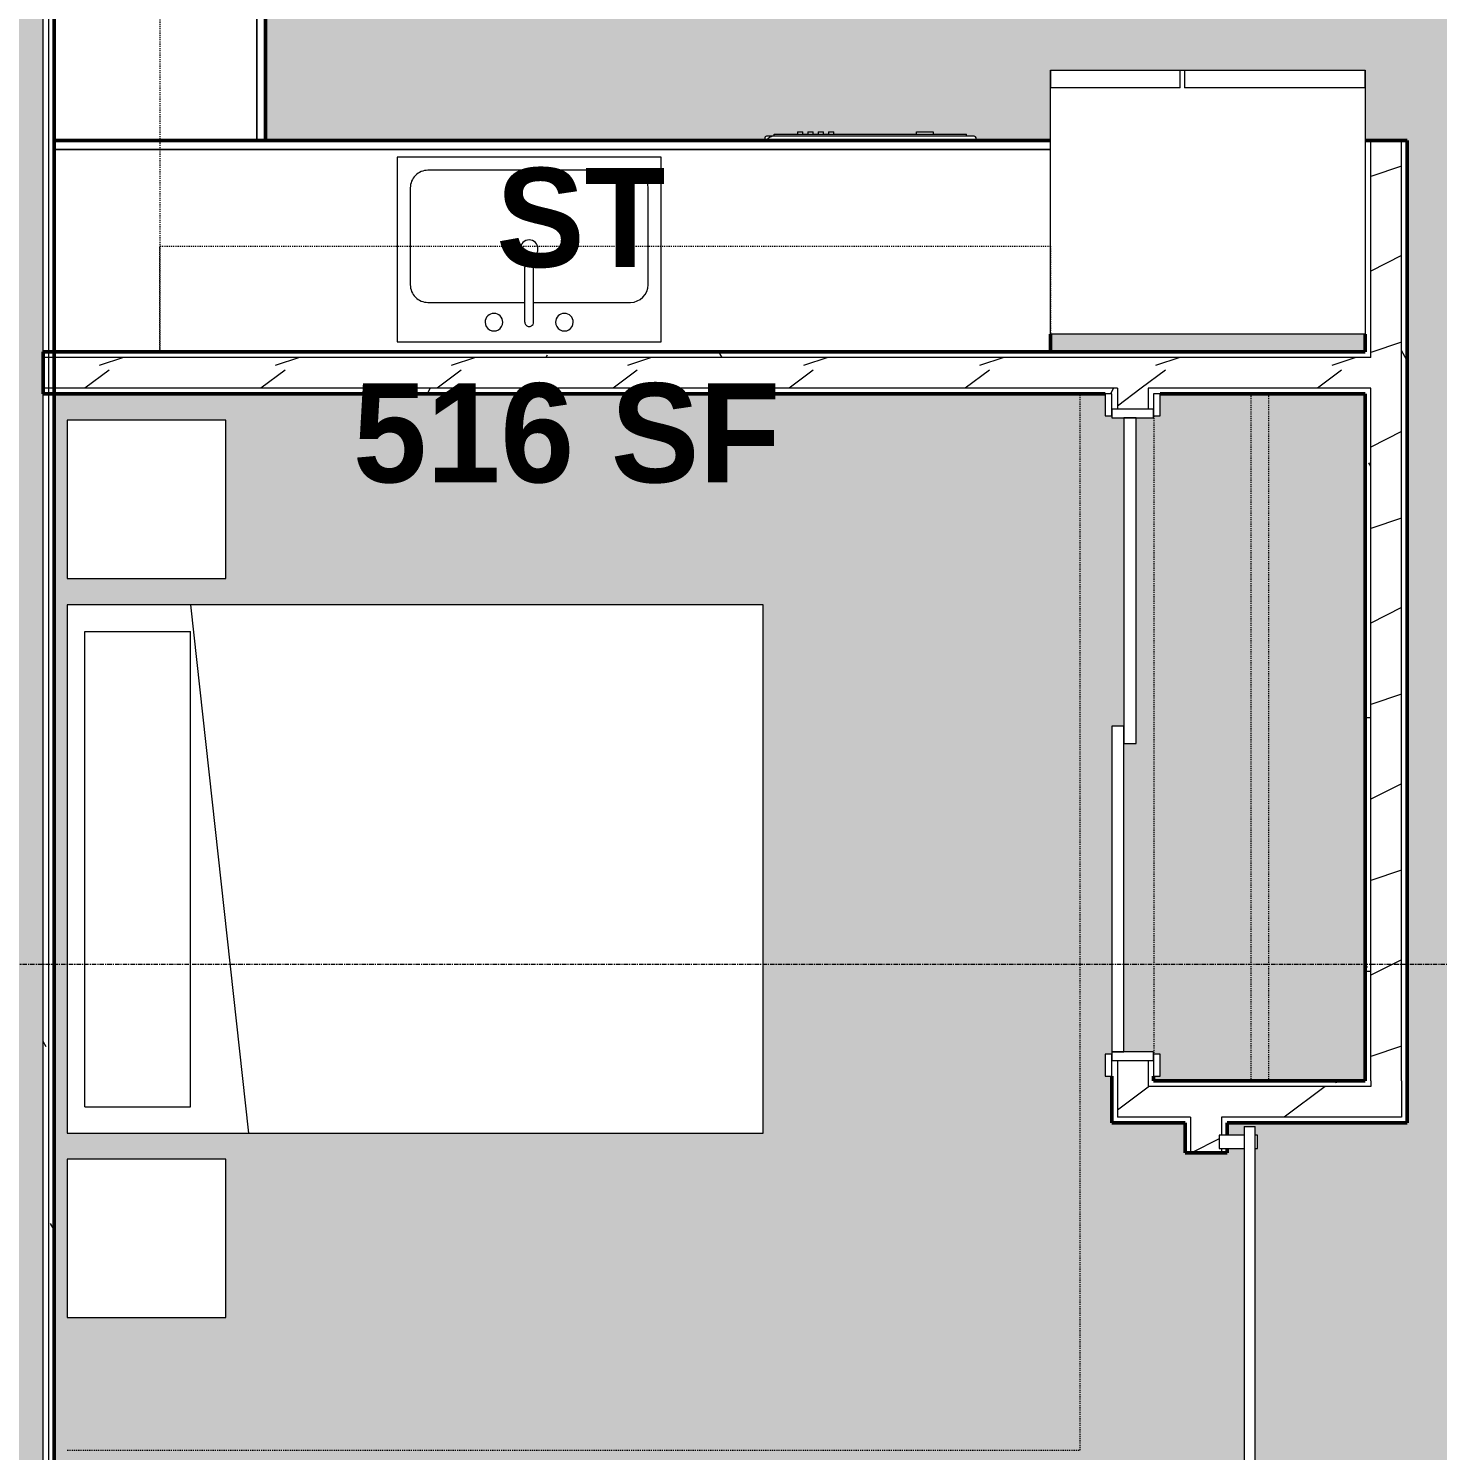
# Model space of a CAD drawing. Header units: inches. Extents: x -4294 to -464, y 9706 to 12475.
# Drawn here: x -3338.7 to -3178.7, y 11792 to 11953.5 of the extents above; entities that cross this region are included whole.
import ezdxf

# ---------------------------------------------------------------- set-up
doc = ezdxf.new("R2010")
doc.units = ezdxf.units.IN
doc.header["$MEASUREMENT"] = 0
doc.linetypes.add('Dash', pattern=[0.25, 0.125, -0.125])
doc.linetypes.add('Grid Line 1_2_', pattern=[0.875, 0.5, -0.125, 0.125, -0.125])
for name, color, linetype, lineweight in [('0-1', 7, 'Continuous', 5), ('0-2', 7, 'Continuous', 9), ('A-AREA-IDEN', 2, 'Continuous', 9), ('A-AREA-PATT-4', 254, 'Continuous', 9), ('A-DOOR-1', 7, 'Continuous', 9), ('A-DOOR-2', 90, 'Continuous', 20), ('A-DOOR-3', 50, 'Continuous', 13), ('A-DOOR-4', 250, 'Continuous', 50), ('A-DOOR-FRAM-1', 90, 'Continuous', 20), ('A-WALL', 113, 'Continuous', 13), ('A-WALL-2', 250, 'Continuous', 50), ('A-WALL-3', 50, 'Continuous', 13), ('A-WALL-PATT-1', 7, 'Continuous', 9), ('A-WALL-PATT-2', 8, 'Continuous', 9), ('A-WALL-PATT-5', 111, 'Continuous', 9), ('I-FURN-1', 7, 'Continuous', 9), ('I-FURN-HDLN-1', 7, 'Dash', 9), ('I-WALL-1', 2, 'Continuous', 50), ('P-SANR-FIXT-1', 7, 'Continuous', 9), ('Q-CASE-1', 250, 'Continuous', 50), ('Q-CASE-2', 7, 'Continuous', 9), ('Q-CASE-HDLN-1', 7, 'Dash', 9), ('Q-SPCQ-1', 7, 'Continuous', 9), ('S-GRID-1', 1, 'Grid Line 1_2_', 9)]:
    doc.layers.add(name, color=color, linetype=linetype, lineweight=lineweight)
doc.styles.add('Century Gothic_B', font='GOTHICB.TTF', dxfattribs={"height": 11.25})
pattern_1 = [(0, (0, 0), (38.4, 9.6), [1.584, -27.216, 1.584, -27.216, -153.6]), (0, (0, 0), (38.4, 9.6), [-57.6, 1.584, -56.016, 1.584, -27.216, -67.2]), (0, (0, 0), (38.4, 9.6), [-144, 1.584, -17.616, 1.584, -46.416]), (120, (14.4, 4.8), (-27.513844, 28.4553755), [1.584, -27.216, 1.584, -27.216, -153.6]), (120, (14.4, 4.8), (-27.513844, 28.4553755), [-57.6, 1.584, -56.016, 1.584, -27.216, -67.2]), (120, (14.4, 4.8), (-27.513844, 28.4553755), [-144, 1.584, -17.616, 1.584, -46.416]), (240, (19.2, 24), (-10.886156, -38.0553755), [1.584, -27.216, 1.584, -27.216, -153.6]), (240, (19.2, 24), (-10.886156, -38.0553755), [-57.6, 1.584, -56.016, 1.584, -27.216, -67.2]), (240, (19.2, 24), (-10.886156, -38.0553755), [-144, 1.584, -17.616, 1.584, -46.416])]
pattern_2 = [(216.87, (7.997, 19.992), (59.9755286, 39.9843071), [9.996, -89.964]), (206.565, (19.992, 13.994), (-19.991807, -19.992219), [22.352, -22.352]), (198.435, (19.992, 3.998), (-39.983821, -19.991955), [12.644, -50.576])]

# ---------------------------------------------------------------- blocks, each defined once
blk = doc.blocks.new('FOLDING_SLIDING CLOSET - 72_ x 80_-1372823-FLOOR PLAN - 3RD FLOOR')
at = {"layer": 'A-DOOR-1'}
for p, q in [((-36.25, 3), (-38.75, 3)), ((-38.75, 3), (-38.75, 2.25)), ((-38.75, 2.25), (-36.25, 2.25)), ((-36.25, 2.25), (-36.25, 3)), ((38.75, 3), (36.25, 3)), ((36.25, 3), (36.25, 2.25)), ((36.25, 2.25), (38.75, 2.25)), ((38.75, 2.25), (38.75, 3)), ((-36.25, -2.5), (-38.75, -2.5)), ((-38.75, -2.5), (-38.75, -3.25)), ((-36.25, -3.25), (-36.25, -2.5)), ((38.75, -2.5), (36.25, -2.5)), ((36.25, -2.5), (36.25, -3.25)), ((38.75, -3.25), (38.75, -2.5)), ((-38.75, -3.25), (-36.25, -3.25)), ((36.25, -3.25), (38.75, -3.25))]:
    blk.add_line(p, q, dxfattribs=at)
at = {"layer": 'A-DOOR-2'}
for p, q in [((1, 2.25), (-36, 2.25)), ((-36, 2.25), (-36, 0.87)), ((1, 0.87), (1, 2.25)), ((-36, 0.87), (1, 0.87)), ((36, 0.87), (-1, 0.87)), ((-1, 0.87), (-1, -0.5)), ((36, -0.5), (36, 0.87)), ((-1, -0.5), (36, -0.5))]:
    blk.add_line(p, q, dxfattribs=at)
at = {"layer": 'A-DOOR-FRAM-1'}
for p, q in [((-36, 2.25), (-37, 2.25)), ((-37, 2.25), (-37, -2.5)), ((-36, -2.5), (-36, 2.25)), ((36, 2.25), (36, -2.5)), ((37, 2.25), (36, 2.25)), ((37, -2.5), (37, 2.25)), ((-37, -2.5), (-36, -2.5)), ((36, -2.5), (37, -2.5))]:
    blk.add_line(p, q, dxfattribs=at)
blk = doc.blocks.new('Refrigerator_-_Side-by-Side_6047 - 36_ X 30_-1372843-FLOOR PLAN - 3RD FLOOR')
at = {"layer": 'Q-SPCQ-1'}
for p, q in [((-17.88, 15.58), (17.87, 15.58)), ((-17.88, -14.42), (-17.88, 15.58)), ((-17.88, 15.58), (-3.13, 15.58)), ((-17.88, 15.58), (-17.88, 13.58)), ((-3.13, 13.58), (-3.13, 15.58)), ((-2.63, 15.58), (17.87, 15.58)), ((-2.63, 15.58), (-2.63, 13.58)), ((17.87, 15.58), (17.87, -14.42)), ((17.87, 13.58), (17.87, 15.58)), ((-3.13, 13.58), (-17.88, 13.58)), ((17.87, 13.58), (-2.63, 13.58)), ((17.87, -14.42), (-17.88, -14.42))]:
    blk.add_line(p, q, dxfattribs=at)
blk = doc.blocks.new('OD_CW_Base Cabinet - OD_CW_Base Cabinet-1965007-FLOOR PLAN - 3RD FLOOR')
at = {"layer": 'Q-CASE-1'}
for p, q in [((0.74, 24), (0.74, 22)), ((0.74, 0), (113.84, 0))]:
    blk.add_line(p, q, dxfattribs=at)
at = {"layer": 'Q-CASE-2'}
for p, q in [((0.74, 22), (0.74, 24)), ((0.74, 1), (113.84, 1)), ((113.84, 1), (0.74, 1)), ((113.84, 0), (0.74, 0))]:
    blk.add_line(p, q, dxfattribs=at)
blk = doc.blocks.new('Sink Kitchen-Single - 30_ x 21_-366345-FLOOR PLAN - 3RD FLOOR')
at = {"layer": 'P-SANR-FIXT-1'}
for p, q in [((15.62, 10.59), (-14.38, 10.59)), ((-14.38, 10.59), (-14.38, -10.41)), ((15.62, -10.41), (15.62, 10.59)), ((0.12, 8.34), (0.12, 2.09)), ((1.12, 8.34), (1.12, 2.09)), ((0.12, 6.09), (-10.88, 6.09)), ((12.12, 6.09), (1.12, 6.09)), ((-12.88, 4.09), (-12.88, -6.91)), ((14.12, -6.91), (14.12, 4.09)), ((-10.88, -8.91), (12.12, -8.91)), ((-14.38, -10.41), (15.62, -10.41))]:
    blk.add_line(p, q, dxfattribs=at)
for centre, radius, start, end in [((-3.38, 8.34), 1, 360, 180), ((-3.38, 8.34), 1, 180, 0), ((0.62, 8.34), 0.5, 360, 180), ((4.62, 8.34), 1, 360, 180), ((4.62, 8.34), 1, 180, 360), ((-10.88, 4.09), 2, 90, 180), ((12.12, 4.09), 2, 360, 90), ((0.62, 2.09), 0.5, 180, 0), ((0.62, 0), 1, 360, 180), ((0.62, 0), 1, 180, 0), ((-10.88, -6.91), 2, 180, 270), ((12.12, -6.91), 2, 270, 0)]:
    blk.add_arc(centre, radius, start, end, dxfattribs=at)
blk = doc.blocks.new('Dishwasher_15404 - 34_ counter-V32-FLOOR PLAN - 3RD FLOOR')
at = {"layer": 'Q-SPCQ-1'}
for p, q in [((26.68, 24), (26.38, 24)), ((26.87, 22.93), (26.87, 23.8)), ((26.87, 0.2), (26.87, 22.93)), ((26.87, 22.91), (27.12, 22.91)), ((27.12, 22.91), (27.12, 1.09)), ((27.37, 20.28), (27.12, 20.28)), ((27.12, 19.69), (27.37, 19.69)), ((27.37, 20.28), (27.37, 19.69)), ((27.37, 19.1), (27.12, 19.1)), ((27.12, 18.51), (27.37, 18.51)), ((27.37, 17.92), (27.12, 17.92)), ((27.37, 19.1), (27.37, 18.51)), ((27.37, 17.92), (27.37, 17.33)), ((27.12, 17.33), (27.37, 17.33)), ((27.37, 16.74), (27.12, 16.74)), ((27.37, 16.74), (27.37, 16.15)), ((27.12, 16.15), (27.37, 16.15)), ((27.37, 6.79), (27.12, 6.79)), ((27.37, 6.76), (27.37, 5.81)), ((27.37, 5.81), (27.37, 4.86)), ((27.12, 4.82), (27.37, 4.82)), ((26.87, 1.09), (27.12, 1.09)), ((26.38, 0), (26.68, 0))]:
    blk.add_line(p, q, dxfattribs=at)
for centre, radius, start, end in [((25.8, 22.93), 1.07, 360, 57.5725), ((26.68, 23.8), 0.197, 0, 90), ((26.68, 0.2), 0.197, 270, 360), ((26.68, 0.2), 0.197, 270, 360)]:
    blk.add_arc(centre, radius, start, end, dxfattribs=at)
blk = doc.blocks.new('OD_CW_Base Cabinet - OD_CW_Base Cabinet-1965008-FLOOR PLAN - 3RD FLOOR')
at = {"layer": 'Q-CASE-1'}
for p, q in [((0.74, 24), (0.74, 0)), ((0.74, 0), (133.01, 0))]:
    blk.add_line(p, q, dxfattribs=at)
at = {"layer": 'Q-CASE-2'}
for p, q in [((0.74, 1), (0.74, 24)), ((0.74, 0), (0.74, 1)), ((0.74, 1), (46.97, 1)), ((46.97, 1), (0.74, 1)), ((133.01, 0), (0.74, 0)), ((70.97, 1), (133.01, 1)), ((133.01, 1), (70.97, 1))]:
    blk.add_line(p, q, dxfattribs=at)
blk = doc.blocks.new('OD_CW_Upper Cabinet - OD_CW_Upper Cabinet-1965009-FLOOR PLAN - 3RD FLOOR')
at = {"layer": 'Q-CASE-HDLN-1'}
for p, q in [((0.74, -24), (0.74, -12)), ((0.74, -12), (157.01, -12)), ((157.01, -12), (157.01, -24)), ((157.01, -24), (0.74, -24))]:
    blk.add_line(p, q, dxfattribs=at)
blk = doc.blocks.new('Interior_barn_door_18732 - Interior_barn_door_18732-1655839-FLOOR PLAN - 3RD FLOOR')
at = {"layer": 'A-DOOR-1'}
for p, q in [((-23.69, -6), (-23.69, -6.07)), ((-23.44, -6.07), (-23.69, -6.07)), ((-23.69, -6.07), (-23.62, -6.07)), ((-23.63, -6.32), (-23.63, -6.57)), ((-23.59, -6.32), (-23.59, -6.57)), ((-23.56, -6.32), (-22.49, -6.32)), ((-22.69, -6.07), (-23.44, -6.07)), ((-23.32, -6.07), (-23.32, -6.32)), ((-23.32, -6.07), (-23.32, -6.32)), ((-22.82, -6.32), (-22.82, -6.07)), ((-22.82, -6.32), (-22.82, -6.07)), ((-22.44, -6.07), (-22.69, -6.07)), ((-22.51, -6.07), (-22.44, -6.07)), ((-22.49, -6.32), (-22.49, -6.57)), ((-22.44, -6.07), (-22.44, -6)), ((-20.62, -6.57), (-20.62, -6.32)), ((-22.49, -6.57), (-23.56, -6.57))]:
    blk.add_line(p, q, dxfattribs=at)
for points in [[(-23.63, -6.32), (-23.62, -6.32), (-23.6, -6.32), (-23.58, -6.32)], [(-23.58, -6.57), (-23.6, -6.57), (-23.62, -6.57), (-23.63, -6.57)]]:
    blk.add_open_spline(points, degree=3, dxfattribs=at)
for points, knots in [([(-22.49, -6.32), (-22.05, -6.32), (-21.63, -6.32), (-21.29, -6.32), (-20.97, -6.32), (-20.65, -6.32), (-20.61, -6.32), (-20.63, -6.32), (-20.63, -6.32)], [-0.722227, -0.722227, -0.722227, -0.722227, -0.6854273, -0.6485379, -0.6054888, -0.5563887, -0.4969616, -0.4885654, -0.4885654, -0.4885654, -0.4885654]), ([(-20.63, -6.57), (-20.63, -6.57), (-20.61, -6.57), (-20.65, -6.57), (-20.97, -6.57), (-21.29, -6.57), (-21.63, -6.57), (-22.05, -6.57), (-22.49, -6.57)], [0.4885654, 0.4885654, 0.4885654, 0.4885654, 0.4969616, 0.5563887, 0.6054888, 0.6485379, 0.6854273, 0.722227, 0.722227, 0.722227, 0.722227])]:
    blk.add_open_spline(points, degree=3, knots=knots, dxfattribs=at)
at = {"layer": 'A-DOOR-3'}
for p, q in [((-57.5, -1.47), (-59, -1.47)), ((-59, -1.47), (-59, -4.32)), ((-57.5, -4.32), (-57.5, -1.47)), ((20, -1.47), (18.5, -1.47)), ((18.5, -1.47), (18.5, -4.32)), ((20, -4.32), (20, -1.47)), ((-53.24, -4.32), (-60, -4.32)), ((-60, -4.95), (-60, -4.32)), ((-53.29, -4.23), (-52.82, -4.98)), ((-53.29, -4.23), (-52.79, -4.23)), ((-52.79, -4.23), (-52.29, -4.23)), ((-52.76, -4.98), (-52.29, -4.23)), ((-23.44, -4.32), (-52.35, -4.32)), ((-50.9, -4.07), (-24.9, -4.07)), ((-23.5, -4.23), (-23.03, -4.98)), ((-23.5, -4.23), (-23, -4.23)), ((-23, -4.23), (-22.5, -4.23)), ((-22.97, -4.98), (-22.5, -4.23)), ((21, -4.32), (-22.56, -4.32)), ((21, -4.32), (21, -4.95)), ((-60, -5.57), (-60, -4.95)), ((-60, -5.57), (-53.23, -5.57)), ((-59, -5.57), (-59, -5.85)), ((-59, -5.85), (-57.5, -5.85)), ((-57.5, -5.85), (-57.5, -5.57)), ((-53.56, -5.67), (-53.56, -6)), ((-52.06, -5.67), (-53.56, -5.67)), ((-52.06, -6), (-53.56, -6)), ((-52.82, -4.92), (-53.29, -5.67)), ((-52.29, -5.67), (-52.76, -4.92)), ((-52.35, -5.57), (-23.44, -5.57)), ((-52.06, -6), (-52.06, -5.67)), ((-24.9, -5.82), (-50.9, -5.82)), ((-23.73, -6), (-23.73, -5.67)), ((-22.23, -5.67), (-23.73, -5.67)), ((-22.23, -6), (-23.73, -6)), ((-23.03, -4.92), (-23.5, -5.67)), ((-22.5, -5.67), (-22.97, -4.92)), ((-22.56, -5.57), (21, -5.57)), ((-22.23, -5.67), (-22.23, -6)), ((18.5, -5.57), (18.5, -5.85)), ((18.5, -5.85), (20, -5.85)), ((20, -5.85), (20, -5.57)), ((21, -4.95), (21, -5.57))]:
    blk.add_line(p, q, dxfattribs=at)
at = {"layer": 'A-DOOR-4'}
for p, q in [((-50.9, -4.07), (-55.9, -4.07)), ((-55.9, -4.07), (-55.9, -4.32)), ((-50.9, -4.33), (-50.9, -4.07)), ((-19.9, -4.07), (-24.9, -4.07)), ((-24.9, -4.07), (-24.9, -4.33)), ((-19.9, -4.34), (-19.9, -4.07)), ((-55.9, -5.57), (-55.9, -5.82)), ((-55.9, -5.82), (-53.56, -5.82)), ((-52.06, -5.82), (-50.9, -5.82)), ((-50.9, -5.82), (-50.9, -5.57)), ((-24.9, -5.57), (-24.9, -5.82)), ((-24.9, -5.82), (-23.73, -5.82)), ((-22.23, -5.82), (-19.9, -5.82)), ((-19.9, -5.82), (-19.9, -5.55))]:
    blk.add_line(p, q, dxfattribs=at)
blk = doc.blocks.new('OD_CW_Upper Cabinet - OD_CW_Upper Cabinet-1965010-FLOOR PLAN - 3RD FLOOR')
at = {"layer": 'Q-CASE-HDLN-1'}
for p, q in [((0.74, -24), (0.74, -12)), ((0.74, -12), (101.84, -12)), ((101.84, -12), (101.84, -24)), ((101.84, -24), (0.74, -24))]:
    blk.add_line(p, q, dxfattribs=at)
blk = doc.blocks.new('OD_CW_Closet - OD_CW_Closet-1690852-FLOOR PLAN - 3RD FLOOR')
at = {"layer": 'Q-CASE-HDLN-1'}
for p, q in [((78.78, 24), (0.74, 24)), ((0.74, 24), (0.74, 0.73)), ((78.78, 0), (78.78, 24)), ((0.74, 13), (78.78, 13)), ((0.74, 11), (78.78, 11)), ((3.24, 0), (75.74, 0)), ((78.24, 0), (78.78, 0))]:
    blk.add_line(p, q, dxfattribs=at)
blk = doc.blocks.new('Bed-Standard - Queen 60_ x 79_-V43-FLOOR PLAN - 3RD FLOOR')
at = {"layer": 'I-FURN-1'}
for p, q in [((40.69, 37.7), (-19.31, 37.7)), ((-19.31, 37.7), (-19.31, -41.3)), ((40.69, -41.3), (40.69, 37.7)), ((-16.31, 35.7), (-16.31, 23.7)), ((-16.31, 35.7), (37.69, 35.7)), ((37.69, 35.7), (37.69, 23.7)), ((40.69, 23.7), (-19.31, 17.13)), ((-16.31, 23.7), (37.69, 23.7)), ((-19.31, -41.3), (40.69, -41.3))]:
    blk.add_line(p, q, dxfattribs=at)
at = {"layer": 'I-FURN-HDLN-1'}
for p, q in [((-55.31, 37.7), (-55.31, -77.3)), ((-55.31, -77.3), (64.69, -77.3))]:
    blk.add_line(p, q, dxfattribs=at)
blk = doc.blocks.new('Table-Night Stand - 18_ x 18_ x 24_-1352623-FLOOR PLAN - 3RD FLOOR')
at = {"layer": 'I-FURN-1'}
for p, q in [((18.15, 18), (0.15, 18)), ((0.15, 18), (0.15, 0)), ((18.15, 0), (18.15, 18)), ((0.15, 0), (18.15, 0))]:
    blk.add_line(p, q, dxfattribs=at)
blk = doc.blocks.new('CTR - 1st Phase - Unit Layouts_rvt-1-FLOOR PLAN - 3RD FLOOR')
at = {"layer": 'A-WALL-PATT-1'}
h = blk.add_hatch(dxfattribs=at)
h.set_pattern_fill('FP_1', color=256, style=0, pattern_type=2)
h.set_pattern_definition(pattern_1)
h.paths.add_polyline_path([(-3186.25, 11833.96), (-3186.25, 11912.63), (-3186.87, 11912.63), (-3186.87, 11833.96)], flags=0)
h.paths.add_polyline_path([(-3186.25, 11916.13), (-3186.25, 11940.76), (-3186.87, 11940.76), (-3186.87, 11916.13)], flags=0)
h = blk.add_hatch(dxfattribs=at)
h.set_pattern_fill('FP_1', color=256, style=0, pattern_type=2)
h.set_pattern_definition(pattern_1)
h.paths.add_polyline_path([(-3182.12, 11829.83), (-3182.12, 11940.76), (-3182.75, 11940.76), (-3182.75, 11829.83)], flags=0)
h = blk.add_hatch(dxfattribs=at)
h.set_pattern_fill('FP_1', color=256, style=0, pattern_type=2)
h.set_pattern_definition(pattern_1)
h.paths.add_polyline_path([(-3334.25, 11916.13), (-3186.87, 11916.13), (-3186.87, 11916.76), (-3335.72, 11916.76), (-3335.72, 11916.13)], flags=0)
h = blk.add_hatch(dxfattribs=at)
h.set_pattern_fill('FP_1', color=256, style=0, pattern_type=2)
h.set_pattern_definition(pattern_1)
h.paths.add_polyline_path([(-3186.87, 11912.01), (-3186.88, 11912.63), (-3211.52, 11912.63), (-3211.52, 11912.01), (-3201.64, 11912.01)], flags=0)
h.paths.add_polyline_path([(-3316.25, 11912.01), (-3215.02, 11912.01), (-3215.02, 11912.63), (-3335.72, 11912.63), (-3335.72, 11912.01), (-3334.25, 11912.01)], flags=0)
h = blk.add_hatch(dxfattribs=at)
h.set_pattern_fill('FP_1', color=256, style=0, pattern_type=2)
h.set_pattern_definition(pattern_1)
h.paths.add_polyline_path([(-3186.87, 11833.33), (-3186.25, 11833.33), (-3186.25, 11833.96), (-3210.9, 11833.96), (-3210.9, 11833.33), (-3201.64, 11833.33)], flags=0)
h = blk.add_hatch(dxfattribs=at)
h.set_pattern_fill('FP_1', color=256, style=0, pattern_type=2)
h.set_pattern_definition(pattern_1)
h.paths.add_polyline_path([(-3206.7, 11742.33), (-3206.7, 11786.25), (-3207.32, 11786.25), (-3207.32, 11742.33)], flags=0)
h.paths.add_polyline_path([(-3206.7, 11825.79), (-3206.7, 11829.21), (-3207.32, 11829.21), (-3207.32, 11825.79)], flags=0)
at = {"layer": 'A-WALL-PATT-2'}
h = blk.add_hatch(dxfattribs=at)
h.set_pattern_fill('FP_2', color=256, style=0, pattern_type=2)
h.set_pattern_definition(pattern_2)
h.paths.add_polyline_path([(-3186.24, 11833.33), (-3182.75, 11833.33), (-3182.75, 11940.76), (-3186.25, 11940.76), (-3186.25, 11833.33)], flags=0)
h = blk.add_hatch(dxfattribs=at)
h.set_pattern_fill('FP_2', color=256, style=0, pattern_type=2)
h.set_pattern_definition(pattern_2)
h.paths.add_polyline_path([(-3336.97, 11912.63), (-3186.25, 11912.63), (-3186.25, 11916.13), (-3336.97, 11916.13)], flags=0)
h = blk.add_hatch(dxfattribs=at)
h.set_pattern_fill('FP_2', color=256, style=0, pattern_type=2)
h.set_pattern_definition(pattern_2)
h.paths.add_polyline_path([(-3211.52, 11829.83), (-3211.52, 11836.26), (-3215.02, 11836.26), (-3215.02, 11829.83), (-3214.27, 11829.83)], flags=0)
h.paths.add_polyline_path([(-3215.02, 11910.26), (-3211.52, 11910.26), (-3211.52, 11912.63), (-3215.02, 11912.63), (-3215.02, 11912.01)], flags=0)
h = blk.add_hatch(dxfattribs=at)
h.set_pattern_fill('FP_2', color=256, style=0, pattern_type=2)
h.set_pattern_definition(pattern_2)
h.paths.add_polyline_path([(-3182.75, 11829.83), (-3182.75, 11833.33), (-3211.52, 11833.32), (-3211.52, 11829.83), (-3186.25, 11829.83)], flags=0)
h = blk.add_hatch(dxfattribs=at)
h.set_pattern_fill('FP_2', color=256, style=0, pattern_type=2)
h.set_pattern_definition(pattern_2)
h.paths.add_polyline_path([(-3203.2, 11742.33), (-3203.2, 11748.79), (-3203.48, 11748.79), (-3203.48, 11750.29), (-3203.2, 11750.29), (-3203.2, 11789.79), (-3206.7, 11789.75), (-3206.7, 11742.33), (-3203.48, 11742.33)], flags=0)
h.paths.add_polyline_path([(-3203.48, 11825.79), (-3203.2, 11825.79), (-3203.2, 11826.29), (-3203.48, 11826.29), (-3203.48, 11827.79), (-3203.2, 11827.79), (-3203.2, 11829.83), (-3206.7, 11829.83), (-3206.7, 11825.79)], flags=0)
at = {"layer": 'A-WALL-2'}
for p, q in [((-3182.12, 11940.76), (-3186.87, 11940.76)), ((-3182.12, 11833.96), (-3182.12, 11940.76)), ((-3186.87, 11918.76), (-3186.87, 11916.76)), ((-3186.87, 11916.76), (-3336.97, 11916.76)), ((-3336.97, 11916.76), (-3336.97, 11912.01)), ((-3336.97, 11912.01), (-3216.4, 11912.01)), ((-3210.15, 11912.01), (-3186.87, 11912.01)), ((-3186.87, 11912.01), (-3186.87, 11833.96)), ((-3215.65, 11834.51), (-3215.65, 11829.21)), ((-3210.9, 11833.96), (-3210.9, 11834.51)), ((-3186.87, 11833.96), (-3210.9, 11833.96)), ((-3182.12, 11829.83), (-3182.12, 11833.96)), ((-3182.12, 11829.21), (-3182.12, 11829.83)), ((-3215.65, 11829.21), (-3215.02, 11829.21)), ((-3215.02, 11829.21), (-3210.9, 11829.21)), ((-3210.9, 11829.21), (-3207.32, 11829.21)), ((-3207.32, 11829.21), (-3207.32, 11825.79)), ((-3202.57, 11827.79), (-3202.57, 11829.21)), ((-3202.57, 11829.21), (-3182.12, 11829.21)), ((-3207.32, 11825.79), (-3202.57, 11825.79)), ((-3202.57, 11825.79), (-3202.57, 11826.29))]:
    blk.add_line(p, q, dxfattribs=at)
at = {"layer": 'A-WALL-3'}
for p, q in [((-3186.25, 11916.13), (-3186.25, 11940.76)), ((-3182.75, 11833.96), (-3182.75, 11940.76)), ((-3186.87, 11916.13), (-3336.97, 11916.13)), ((-3186.25, 11916.13), (-3186.87, 11916.13)), ((-3215.02, 11912.63), (-3336.97, 11912.63)), ((-3215.02, 11912.63), (-3215.02, 11912.01)), ((-3211.52, 11912.63), (-3211.52, 11912.01)), ((-3186.87, 11912.63), (-3211.52, 11912.63)), ((-3186.25, 11912.63), (-3186.87, 11912.63)), ((-3186.25, 11833.96), (-3186.25, 11912.63)), ((-3215.02, 11912.01), (-3215.02, 11910.26)), ((-3211.52, 11912.01), (-3211.52, 11910.26)), ((-3215.02, 11836.26), (-3215.02, 11829.83)), ((-3211.52, 11836.26), (-3211.52, 11833.33)), ((-3210.9, 11833.33), (-3211.52, 11833.33)), ((-3186.25, 11833.33), (-3210.9, 11833.33)), ((-3186.25, 11833.96), (-3186.25, 11833.33)), ((-3182.75, 11833.96), (-3182.75, 11833.33)), ((-3182.75, 11833.33), (-3182.75, 11829.83)), ((-3211.52, 11829.83), (-3215.02, 11829.83)), ((-3210.9, 11829.83), (-3211.52, 11829.83)), ((-3206.7, 11829.83), (-3210.9, 11829.83)), ((-3206.7, 11829.83), (-3206.7, 11829.21)), ((-3203.2, 11829.83), (-3203.2, 11829.21)), ((-3182.75, 11829.83), (-3203.2, 11829.83)), ((-3206.7, 11829.21), (-3206.7, 11825.79)), ((-3203.2, 11829.21), (-3203.2, 11827.79)), ((-3203.2, 11826.29), (-3203.2, 11825.79))]:
    blk.add_line(p, q, dxfattribs=at)
at = {"layer": '0-2'}
for name, p, rotation in [('OD_CW_Base Cabinet - OD_CW_Base Cabinet-1965008-FLOOR PLAN - 3RD FLOOR', (-3311.72, 11940.02), 90.00000000000193), ('OD_CW_Upper Cabinet - OD_CW_Upper Cabinet-1965009-FLOOR PLAN - 3RD FLOOR', (-3311.72, 12073.76), 270.0000000000069), ('Dishwasher_15404 - 34_ counter-V32-FLOOR PLAN - 3RD FLOOR', (-3231.06, 11914.38), 90.00000000000118), ('OD_CW_Base Cabinet - OD_CW_Base Cabinet-1965007-FLOOR PLAN - 3RD FLOOR', (-3221.89, 11940.76), 180), ('Sink Kitchen-Single - 30_ x 21_-366345-FLOOR PLAN - 3RD FLOOR', (-3281.18, 11928.47), 180), ('Bed-Standard - Queen 60_ x 79_-V43-FLOOR PLAN - 3RD FLOOR', (-3296.54, 11847.32), 89.99999999998352), ('FOLDING_SLIDING CLOSET - 72_ x 80_-1372823-FLOOR PLAN - 3RD FLOOR', (-3213.4, 11873.26), 89.99999999999116), ('OD_CW_Closet - OD_CW_Closet-1690852-FLOOR PLAN - 3RD FLOOR', (-3210.87, 11912.74), 269.9999999999842), ('Table-Night Stand - 18_ x 18_ x 24_-1352623-FLOOR PLAN - 3RD FLOOR', (-3316.25, 11890.86), 89.99999999997907), ('Interior_barn_door_18732 - Interior_barn_door_18732-1655839-FLOOR PLAN - 3RD FLOOR', (-3204.95, 11807.79), 90.00000000000242), ('Table-Night Stand - 18_ x 18_ x 24_-1352623-FLOOR PLAN - 3RD FLOOR', (-3316.25, 11806.93), 89.99999999998352)]:
    blk.add_blockref(name, p, dxfattribs=dict(at, rotation=rotation))
for name, p in [('Refrigerator_-_Side-by-Side_6047 - 36_ X 30_-1372843-FLOOR PLAN - 3RD FLOOR', (-3204.75, 11933.18)), ('OD_CW_Upper Cabinet - OD_CW_Upper Cabinet-1965010-FLOOR PLAN - 3RD FLOOR', (-3324.46, 11940.76))]:
    blk.add_blockref(name, p, dxfattribs=at)
blk = doc.blocks.new('CTR - 1st Phase - Shell_rvt-1-FLOOR PLAN - 3RD FLOOR')
at = {"layer": 'S-GRID-1'}
blk.add_line((-464.45, 11847.19), (-4232.19, 11847.19), dxfattribs=at)

msp = doc.modelspace()

# ---------------------------------------------------------------- hatches: boundary and pattern name
at = {"layer": 'A-AREA-PATT-4'}
h = msp.add_hatch(color=256, dxfattribs=at)
h.paths.add_polyline_path([(-3265.72, 11722.64), (-3265.72, 11746.36), (-3207.32, 11746.36), (-3207.32, 11785.63), (-3215.65, 11785.63), (-3215.65, 11790.38), (-3207.32, 11790.38), (-3207.32, 11789.79), (-3202.57, 11789.79), (-3202.57, 11750.29), (-3200.63, 11750.29), (-3200.63, 11751.89), (-3200.88, 11751.89), (-3200.88, 11787.89), (-3200.63, 11787.89), (-3200.63, 11826.29), (-3202.57, 11826.29), (-3202.57, 11825.79), (-3207.32, 11825.79), (-3207.32, 11829.21), (-3215.65, 11829.21), (-3215.65, 11834.51), (-3216.4, 11834.51), (-3216.4, 11837.01), (-3215.65, 11837.01), (-3215.65, 11874.26), (-3214.27, 11874.26), (-3214.27, 11909.26), (-3215.65, 11909.26), (-3215.65, 11909.51), (-3216.4, 11909.51), (-3216.4, 11912.01), (-3335.72, 11912.01), (-3335.72, 11790.38), (-3249.65, 11790.38), (-3249.65, 11789.5), (-3285.65, 11789.5), (-3285.65, 11786.5), (-3249.65, 11786.5), (-3249.65, 11785.63), (-3335.72, 11785.63), (-3335.72, 11749.63), (-3299.72, 11749.63), (-3299.72, 11744.5), (-3304.47, 11744.5), (-3304.47, 11744.88), (-3335.72, 11744.88), (-3335.72, 11722.64), (-3304.47, 11722.64), (-3304.47, 11724.5), (-3299.72, 11724.5), (-3299.72, 11722.64), (-3293.7, 11722.64), (-3293.7, 11730.09), (-3293.57, 11731.06), (-3293.2, 11731.95), (-3292.61, 11732.73), (-3291.84, 11733.32), (-3290.94, 11733.69), (-3289.9, 11733.82), (-3288.59, 11733.82), (-3288.93, 11736.84), (-3290.12, 11737.84), (-3290.69, 11738.84), (-3291.05, 11740.35), (-3291.14, 11740.84), (-3291.22, 11741.84), (-3291.05, 11743.83), (-3290.51, 11745.84), (-3289.78, 11747.84), (-3288.85, 11749.84), (-3287.46, 11751.84), (-3286.46, 11752.84), (-3285.6, 11753.34), (-3284.22, 11753.84), (-3283.22, 11753.84), (-3281.85, 11753.34), (-3280.98, 11752.84), (-3279.98, 11751.84), (-3278.6, 11749.84), (-3277.66, 11747.84), (-3276.94, 11745.84), (-3276.4, 11743.83), (-3276.22, 11741.84), (-3276.4, 11740.35), (-3276.49, 11739.84), (-3276.76, 11738.84), (-3277.32, 11737.84), (-3278.51, 11736.84), (-3278.86, 11733.82), (-3277.47, 11733.82), (-3276.51, 11733.69), (-3275.61, 11733.32), (-3274.84, 11732.73), (-3274.25, 11731.95), (-3273.87, 11731.06), (-3273.75, 11729.77), (-3273.75, 11722.64), (-3266.3, 11722.64)], flags=0)
h.paths.add_polyline_path([(-3143.12, 11742.59), (-3144.87, 11742.59), (-3144.87, 11778.59), (-3143.12, 11778.59), (-3143.12, 11742.96)], flags=0)
h.paths.add_polyline_path([(-3178.5, 11740.59), (-3143.75, 11740.61), (-3143.75, 11740.65), (-3143.12, 11740.65), (-3143.12, 11742.59), (-3141.12, 11742.59), (-3141.12, 11743.59), (-3140.12, 11743.59), (-3140.12, 11994.97), (-3156.25, 11994.97), (-3156.25, 12012.97), (-3152.25, 12012.97), (-3152.25, 12048.97), (-3156.25, 12048.97), (-3156.25, 12066.97), (-3140.12, 12066.97), (-3140.12, 12076.85), (-3141.07, 12076.85), (-3141.07, 12081.6), (-3140.12, 12081.6), (-3140.12, 12109.96), (-3137.31, 12109.96), (-3137.31, 12113.59), (-3175.34, 12113.59), (-3175.34, 12109.75), (-3172.37, 12109.75), (-3172.37, 12081.6), (-3171.07, 12081.6), (-3171.07, 12076.85), (-3177.12, 12076.85), (-3177.12, 12109.71), (-3304.22, 12109.71), (-3304.22, 12108.4), (-3308.97, 12108.4), (-3308.97, 12109.71), (-3335.72, 12109.71), (-3335.72, 12077.78), (-3308.97, 12077.78), (-3308.97, 12078.4), (-3304.22, 12078.4), (-3304.22, 12073.03), (-3311.72, 12073.03), (-3311.72, 11940.76), (-3255.06, 11940.76), (-3255.04, 11941.11), (-3255.01, 11941.2), (-3254.87, 11941.26), (-3253.97, 11941.28), (-3253.97, 11941.51), (-3251.35, 11941.51), (-3251.35, 11941.76), (-3250.76, 11941.76), (-3250.76, 11941.51), (-3250.17, 11941.51), (-3250.17, 11941.76), (-3249.58, 11941.76), (-3249.58, 11941.51), (-3248.99, 11941.51), (-3248.99, 11941.76), (-3248.4, 11941.76), (-3248.4, 11941.51), (-3247.8, 11941.51), (-3247.8, 11941.76), (-3247.21, 11941.76), (-3247.21, 11941.51), (-3237.82, 11941.51), (-3237.82, 11941.76), (-3235.92, 11941.76), (-3235.92, 11941.51), (-3232.16, 11941.51), (-3232.16, 11941.26), (-3231.26, 11941.26), (-3231.06, 11941.06), (-3231.06, 11940.76), (-3222.62, 11940.76), (-3222.62, 11948.76), (-3186.87, 11948.76), (-3186.87, 11940.76), (-3182.12, 11940.76), (-3182.12, 11829.21), (-3202.57, 11829.21), (-3202.57, 11827.79), (-3200.63, 11827.79), (-3200.6, 11828.79), (-3199.38, 11828.79), (-3199.38, 11827.79), (-3199.1, 11827.79), (-3199.1, 11826.29), (-3199.38, 11826.29), (-3199.38, 11787.89), (-3199.13, 11787.89), (-3199.13, 11785.55), (-3198.95, 11785.55), (-3198.95, 11785.27), (-3198.88, 11785.22), (-3198.88, 11784.9), (-3198.63, 11784.95), (-3198.63, 11787.15), (-3198.38, 11787.09), (-3198.38, 11784.16), (-3198.63, 11784.21), (-3198.63, 11784.54), (-3198.88, 11784.54), (-3198.88, 11784.17), (-3198.95, 11784.17), (-3198.95, 11784.05), (-3199.13, 11784.05), (-3199.13, 11755.73), (-3198.95, 11755.73), (-3198.95, 11754.23), (-3199.13, 11754.23), (-3199.13, 11751.89), (-3199.38, 11751.89), (-3199.38, 11750.29), (-3199.1, 11750.29), (-3199.1, 11748.79), (-3199.38, 11748.79), (-3199.4, 11747.79), (-3200.63, 11747.79), (-3200.63, 11748.79), (-3202.57, 11748.79), (-3202.57, 11743.59), (-3181.12, 11743.59), (-3181.12, 11742.59), (-3179.12, 11742.59), (-3179.12, 11740.65), (-3178.5, 11740.61)], flags=0)
h.paths.add_polyline_path([(-3334.25, 11807.07), (-3334.25, 11825.07), (-3316.25, 11825.07), (-3316.25, 11807.07), (-3325.62, 11807.07)], flags=0)
h.paths.add_polyline_path([(-3334.25, 11828.01), (-3334.25, 11888.01), (-3255.25, 11888.01), (-3255.25, 11828.01), (-3331.64, 11828.01)], flags=0)
h.paths.add_polyline_path([(-3210.9, 11833.96), (-3186.87, 11833.96), (-3186.87, 11912.01), (-3210.15, 11912.01), (-3210.15, 11909.51), (-3210.9, 11909.51), (-3210.9, 11909.26), (-3212.9, 11909.26), (-3212.9, 11872.26), (-3214.27, 11872.26), (-3214.27, 11837.26), (-3210.9, 11837.26), (-3210.9, 11837.01), (-3210.15, 11837.01), (-3210.15, 11834.51), (-3210.9, 11834.51)], flags=0)
h.paths.add_polyline_path([(-3316.25, 11891.01), (-3334.25, 11891.01), (-3334.25, 11909.01), (-3316.25, 11909.01)], flags=0)
h.paths.add_polyline_path([(-3201.64, 11916.76), (-3186.87, 11916.76), (-3186.87, 11918.76), (-3222.62, 11918.76), (-3222.62, 11916.76), (-3215.02, 11916.76)], flags=0)
h.paths.add_polyline_path([(-3212.25, 11985.46), (-3247.25, 11985.46), (-3247.25, 12069.46), (-3212.25, 12069.46), (-3212.25, 12063.46), (-3211.25, 12063.46), (-3211.25, 11991.46), (-3212.25, 11991.46)], flags=0)
h.paths.add_polyline_path([(-3166.25, 12000.46), (-3196.25, 12000.46), (-3196.25, 12060.46), (-3166.25, 12060.46), (-3166.25, 12010.48)], flags=0)
h.paths.add_polyline_path([(-3334.13, 12081.4), (-3334.13, 12106.4), (-3308.13, 12106.4), (-3308.13, 12081.4), (-3327.63, 12081.4)], flags=0)
h.paths.add_polyline_path([(-3160.33, 12083), (-3160.82, 12083), (-3160.82, 12083.5), (-3170.32, 12083.5), (-3170.32, 12108.75), (-3142.32, 12108.75), (-3142.32, 12083.5), (-3143.34, 12083.5), (-3143.37, 12083), (-3144.06, 12083), (-3144.06, 12083.5), (-3160.33, 12083.5)], flags=0)
at = {"layer": 'A-WALL-PATT-5'}
h = msp.add_hatch(dxfattribs=at)
h.set_pattern_fill('FP_66', color=256, style=0, pattern_type=2)
h.set_pattern_definition([(161.57, (0.6, 0.6), (-4.80033747, -0.00041462), [0, -34.152, 3.792, 0]), (18.43, (-0.6, 0.6), (-4.80033747, 0.00041462), [0, -34.152, 3.792, 0]), (108.43, (0.6, 0.6), (2.39913218, -12.00105099), [11.382, -26.562]), (71.57, (-0.6, 0.6), (2.39913218, 12.00105099), [11.382, -26.562])])
h.paths.add_polyline_path([(-3336.97, 11721.39), (-3336.97, 12109.96), (-3340.47, 12109.96), (-3340.47, 11721.39), (-3339.47, 11721.39)], flags=0)
h = msp.add_hatch(dxfattribs=at)
h.set_pattern_fill('FP_1', color=256, style=0, pattern_type=2)
h.set_pattern_definition(pattern_1)
h.paths.add_polyline_path([(-3336.97, 11722.01), (-3336.35, 11722.01), (-3336.35, 11912.63), (-3336.97, 11912.63), (-3336.97, 11722.64)], flags=0)
h.paths.add_polyline_path([(-3336.97, 11916.13), (-3336.35, 11916.13), (-3336.35, 12109.96), (-3336.97, 12109.96), (-3336.97, 11948.2)], flags=0)
h = msp.add_hatch(dxfattribs=at)
h.set_pattern_fill('FP_1', color=256, style=0, pattern_type=2)
h.set_pattern_definition(pattern_1)
h.paths.add_polyline_path([(-3335.72, 11722.64), (-3335.72, 11912.63), (-3336.35, 11912.63), (-3336.35, 11722.64)], flags=0)
h.paths.add_polyline_path([(-3336.35, 11916.13), (-3335.72, 11916.13), (-3335.72, 12109.96), (-3336.35, 12109.96), (-3336.35, 11948.2)], flags=0)

# ---------------------------------------------------------------- linework, layer by layer
at = {"layer": 'A-WALL'}
for p, q in [((-3336.97, 11721.39), (-3336.97, 12109.96)), ((-3336.35, 11722.01), (-3336.35, 12109.96))]:
    msp.add_line(p, q, dxfattribs=at)
at = {"layer": 'I-WALL-1'}
msp.add_line((-3335.72, 11722.64), (-3335.72, 12109.96), dxfattribs=at)

# ---------------------------------------------------------------- block references
at = {"layer": '0-1'}
for name in ['CTR - 1st Phase - Shell_rvt-1-FLOOR PLAN - 3RD FLOOR', 'CTR - 1st Phase - Unit Layouts_rvt-1-FLOOR PLAN - 3RD FLOOR']:
    msp.add_blockref(name, (0, 0), dxfattribs=at)

# ---------------------------------------------------------------- texts
at = {"layer": 'A-AREA-IDEN', "char_height": 11.25, "attachment_point": 1, "style": 'Century Gothic_B'}
for s, insert, width in [('ST', (-3285.54, 11937.65), 18.18), ('516 SF', (-3301.8, 11913.19), 57.57)]:
    msp.add_mtext(s, dxfattribs=dict(at, insert=insert, width=width))

doc.saveas('drawing.dxf')
